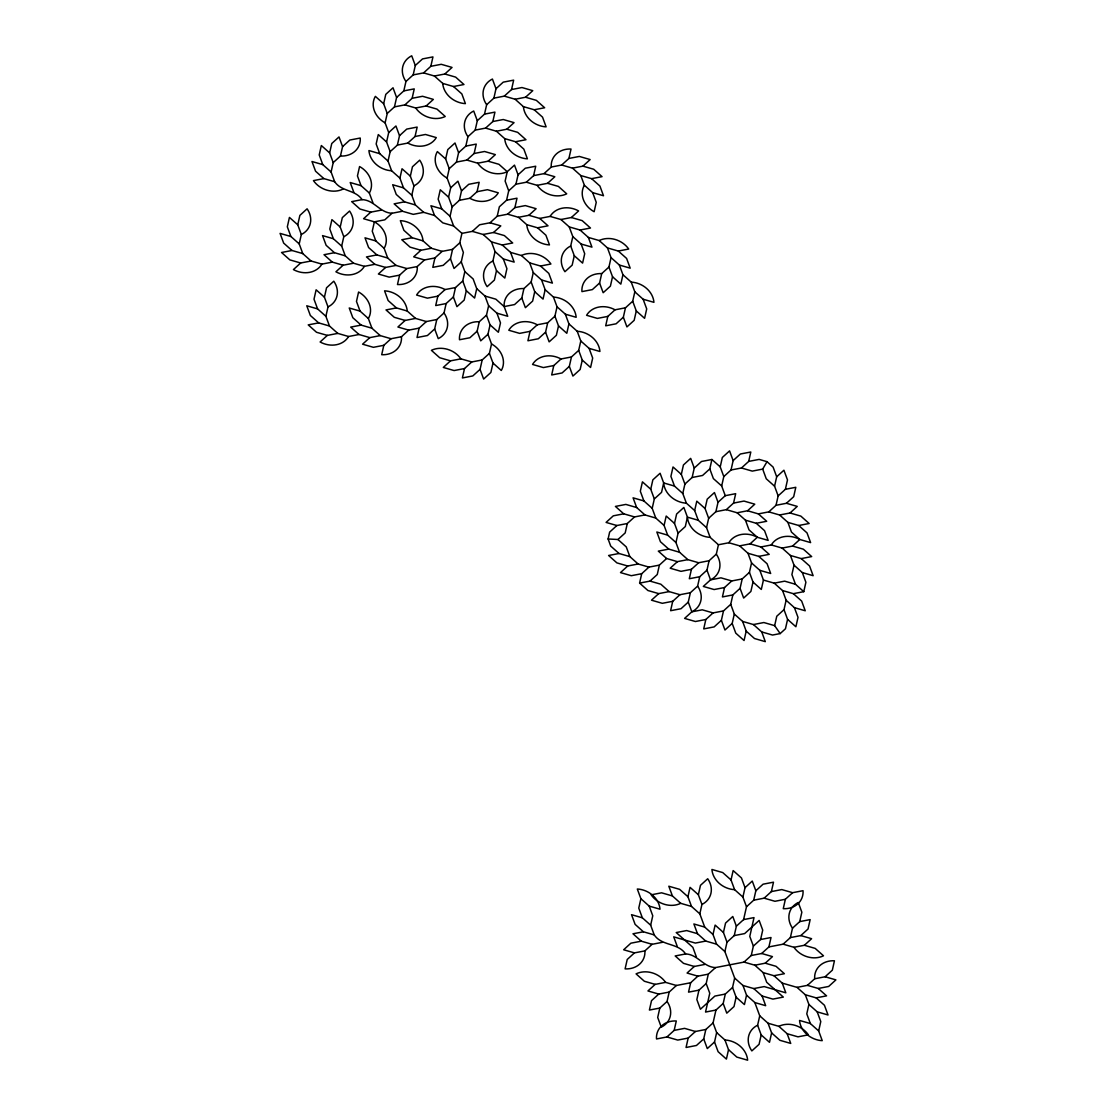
<?xml version="1.0" encoding="UTF-8"?>
<svg xmlns="http://www.w3.org/2000/svg" width="1116" height="1116" viewBox="0 0 1116 1116"><rect width="100%" height="100%" fill="white"/><g stroke="black" fill="none" stroke-linecap="round" stroke-linejoin="round"><path stroke-width="1.5" d="M301.32 234.499L297.749 224.804L299.869 215.402L307.095 208.818A21.832 18.498 24.9 0 1 301.32 234.499L299.214 243.902L302.785 253.597L311.085 261.005L321.896 264.115L332.317 262.107L343.128 265.217L353.549 263.223L364.374 266.333L374.795 264.325L385.606 267.435L396.027 265.427L406.838 268.551L417.258 266.543L424.499 259.958L434.919 257.949L442.145 251.365L452.566 249.356L459.806 242.772L461.926 233.37L453.612 225.976L442.801 222.865L434.501 215.472L423.689 212.347L415.375 204.953L404.564 201.843L396.264 194.449L392.692 184.74L403.504 187.865L411.804 195.258L415.375 204.953M333.21 162.615L329.639 152.92L331.759 143.518L338.999 136.933L342.57 146.628L340.45 156.031L333.21 162.615L331.103 172.017L334.674 181.713C341.538 191.826 355.237 189.511 362.1 199.624C374.348 200.043 379.775 212.835 392.037 213.254L402.457 211.245L413.269 214.356L423.689 212.347M328.006 306.9L324.435 297.191L326.542 287.788L333.782 281.204A21.832 18.498 24.9 0 1 328.006 306.9L325.886 316.302L329.471 325.998L337.771 333.391L348.583 336.502L359.003 334.507L369.815 337.618L380.235 335.609L391.046 338.72L401.467 336.725L408.707 330.127L419.128 328.132L426.368 321.548L436.788 319.539L444.029 312.954L446.135 303.552L453.375 296.968L455.495 287.565L462.735 280.981L464.842 271.579L461.271 261.869L463.377 252.467L459.806 242.772M343.784 236.718L340.213 227.022L342.333 217.62L349.559 211.036A21.832 18.498 24.9 0 1 343.784 236.718L341.677 246.12L345.249 255.815L353.549 263.223M387.238 113.455L383.667 103.76L385.773 94.358L393.013 87.773L396.585 97.469L394.478 106.871L387.238 113.455L385.118 122.858L388.703 132.567L386.582 141.969L390.154 151.664L388.047 161.067L391.618 170.762L399.919 178.155L403.504 187.865M396.585 97.469L403.825 90.884L405.945 81.482A21.832 18.498 24.9 0 1 411.72 55.8L415.291 65.495L413.185 74.898L405.945 81.482M390.154 151.664L397.394 145.08L399.514 135.678L395.929 125.982L388.703 132.567M394.478 106.871L404.899 104.876L412.139 98.292L414.245 88.889L403.825 90.884M399.919 178.155L402.039 168.753L410.339 176.161L413.924 185.856L411.804 195.258M397.394 145.08L407.814 143.071L415.054 136.487L417.161 127.084L406.74 129.093L399.514 135.678M413.185 74.898L423.606 72.903L430.832 66.304L432.952 56.902L422.532 58.911L415.291 65.495M410.339 176.161L412.46 166.758L419.7 160.174A21.832 18.498 24.9 0 1 413.924 185.856M391.046 338.72L383.82 345.304L381.7 354.707A21.832 18.498 24.9 0 0 401.467 336.725M406.838 268.551L399.598 275.136L397.477 284.538A21.832 18.498 24.9 0 0 417.258 266.543M449.232 168.669L445.661 158.974L447.781 149.572L455.007 142.988L458.592 152.683L456.472 162.085L449.232 168.669L447.125 178.072L450.697 187.781L448.576 197.169L452.161 206.879L450.041 216.281L453.612 225.976M419.128 328.132L417.021 337.534L427.442 335.525L434.668 328.941L436.788 319.539M434.919 257.949L432.799 267.352L443.219 265.343L450.459 258.759L452.566 249.356M458.592 152.683L465.832 146.098L467.939 136.696A21.832 18.498 24.9 0 1 473.714 111.014L477.299 120.709L475.179 130.112L467.939 136.696M455.495 287.565L445.075 289.56L437.835 296.159L435.714 305.561L446.135 303.552M452.161 206.879L459.401 200.294L461.508 190.892L457.937 181.183L450.697 187.781M456.472 162.085L466.893 160.076L474.133 153.492L476.253 144.09L465.832 146.098M477.299 120.709L484.525 114.125L486.646 104.723A21.832 18.498 24.9 0 1 492.421 79.041L495.992 88.736L493.886 98.138L486.646 104.723M459.401 200.294L469.822 198.285L477.048 191.701L479.169 182.299L468.748 184.307L461.508 190.892M475.179 130.112L485.6 128.103L492.84 121.518L494.946 112.116L484.525 114.125M462.735 280.981L466.307 290.676L464.186 300.078L456.946 306.663L453.375 296.968M493.886 98.138L504.306 96.129L511.546 89.545L513.653 80.143L503.232 82.152L495.992 88.736M464.842 271.579L473.156 278.972L476.727 288.667L474.607 298.07L466.307 290.676M497.234 216.197L499.354 206.795L506.594 200.21L517.015 198.202L514.894 207.604L507.654 214.188L497.234 216.197L490.008 222.781L479.587 224.776L472.347 231.375L461.926 233.37M482.182 359.952L471.761 361.961L464.521 368.545L462.401 377.947L472.821 375.939L480.061 369.354L482.182 359.952L489.408 353.367L491.528 343.965L487.957 334.27L490.064 324.868L486.492 315.172L488.613 305.77L485.028 296.061L476.727 288.667M487.957 334.27L480.717 340.854L477.146 331.159L479.252 321.757L486.492 315.172M492.923 260.977L496.494 270.672L494.388 280.074L487.148 286.659A21.832 18.498 24.9 0 1 492.923 260.977L495.044 251.574L491.459 241.879L483.158 234.486L472.347 231.375M506.594 200.21L508.701 190.808L505.13 181.099L507.25 171.697L514.49 165.112L518.061 174.821L515.941 184.21L508.701 190.808M515.941 184.21L526.361 182.215L533.601 175.631L535.722 166.228L525.301 168.223L518.061 174.821M489.408 353.367L492.993 363.063L490.873 372.465L483.633 379.049L480.061 369.354M531.16 281.999L534.731 291.695L532.625 301.097L525.385 307.681L521.814 297.986L523.92 288.584L531.16 281.999L533.281 272.597L529.695 262.902L521.395 255.508L510.584 252.383L502.27 244.99L491.459 241.879M547.691 322.775L537.27 324.784L530.03 331.368L527.91 340.771L538.331 338.762L545.571 332.177L547.691 322.775L554.917 316.191L557.037 306.788L553.466 297.093L545.152 289.7L541.581 279.99L533.281 272.597M551.262 167.037L561.683 165.029L568.923 158.444L571.029 149.042A21.832 18.498 24.9 0 0 551.262 167.037L544.022 173.622L533.601 175.631M545.152 289.7L543.046 299.102L534.731 291.695M570.708 246.008L574.28 255.717L572.173 265.12L564.933 271.704A21.832 18.498 24.9 0 1 570.708 246.008L572.815 236.606L569.244 226.911L560.943 219.517L550.132 216.406L539.712 218.415L528.9 215.29L518.48 217.299L507.654 214.188M554.917 316.191L558.502 325.886L556.382 335.288L549.142 341.873L545.571 332.177M571.448 356.967L561.027 358.975L553.787 365.56L551.681 374.962L562.101 372.953L569.327 366.369L571.448 356.967L578.688 350.382L580.794 340.98L577.223 331.285L568.923 323.891L565.338 314.182L557.037 306.788M568.923 323.891L566.802 333.293L558.502 325.886M578.688 350.382L582.259 360.077L580.153 369.48L572.913 376.064L569.327 366.369M608.945 267.031L612.517 276.74L610.41 286.128L603.17 292.727L599.585 283.018L601.705 273.615L608.945 267.031L611.052 257.629L607.481 247.933L599.18 240.54L588.369 237.429L580.055 230.022L569.244 226.911M625.462 307.807L615.042 309.816L607.815 316.4L605.695 325.802L616.116 323.793L623.356 317.209L625.462 307.807L632.702 301.222L634.823 291.82L631.251 282.125L622.937 274.731L619.366 265.036L611.052 257.629M622.937 274.731L620.831 284.134L612.517 276.74M632.702 301.222L636.287 310.932L634.167 320.334L626.927 326.918L623.356 317.209M687.847 559.632L677.426 561.641L666.615 558.516L659.375 565.115L648.954 567.109L638.143 563.999L629.842 556.605L619.031 553.494L610.717 546.087L608.108 538.986L609.643 532.109L616.883 525.524L627.304 523.516L634.544 516.931L644.964 514.922L655.776 518.047L664.09 525.441L667.661 535.136L675.961 542.529L679.546 552.239L687.847 559.632L698.658 562.743L709.079 560.734L716.319 554.15L718.439 544.748L710.125 537.354A21.832 18.498 24.9 0 1 687.428 517.14L683.857 507.445L676.617 514.03L674.51 523.432L678.082 533.127L675.961 542.529M627.304 523.516L625.197 532.918L617.957 539.502L608.108 538.986M655.776 518.047L652.204 508.338L654.325 498.936L650.74 489.24L652.86 479.838L660.1 473.254L663.671 482.949A21.832 18.498 24.9 0 0 686.368 503.163L694.668 510.556L698.239 520.265L706.554 527.659L710.125 537.354M709.079 560.734L706.972 570.136L699.732 576.721L697.612 586.123L690.372 592.708L679.951 594.716L669.14 591.606L658.719 593.614L647.908 590.504L639.607 583.096L641.714 573.694L648.954 567.109M664.09 525.441L666.196 516.038L674.51 523.432M659.375 565.115L657.268 574.517L650.028 581.101L639.607 583.096M684.903 484.065L681.332 474.37L683.438 464.967L690.678 458.369L694.25 468.078L692.143 477.481L684.903 484.065L682.783 493.467L686.368 503.163M679.951 594.716L672.725 601.301L670.604 610.703L681.025 608.708L688.265 602.11L690.372 592.708M694.668 510.556L696.789 501.154L705.089 508.561L708.66 518.256L706.554 527.659M708.66 518.256L715.9 511.672L718.02 502.27L725.26 495.685L721.675 485.976L713.375 478.583L709.804 468.887L711.91 459.485L701.49 461.494L694.25 468.078M698.658 562.743L691.418 569.327L689.311 578.73L699.732 576.721M705.089 508.561L707.209 499.159L714.449 492.561L718.02 502.27M723.796 476.574L720.225 466.879L722.331 457.476L729.571 450.892L733.142 460.587L731.036 469.989L723.796 476.574L721.675 485.976M640.891 898.701L649.191 906.094L660.002 909.205A21.832 18.498 24.9 0 0 637.306 889.006L640.891 898.701L638.77 908.103L642.342 917.798L650.656 925.192L654.227 934.901C661.914 946.284 677.928 942.56 685.615 953.943C697.863 954.361 703.289 967.153 715.537 967.572L744.009 962.09L754.821 965.201L763.135 972.594L773.946 975.719L782.246 983.112L797.019 987.367L805.32 994.761L816.131 997.871L824.445 1005.265L828.016 1014.974L817.205 1011.849L808.905 1004.456L805.32 994.761M723.489 610.912L713.068 612.921L705.828 619.506L703.722 628.908L714.142 626.899L721.382 620.315L723.489 610.912L730.729 604.328L732.849 594.926L740.075 588.341L742.196 578.939L749.436 572.355L751.542 562.952L747.971 553.257L739.671 545.864L728.86 542.753L718.439 544.748M715.9 511.672L726.321 509.663L733.561 503.079L735.681 493.677L725.26 495.685M731.036 469.989L741.456 467.995L748.697 461.41L750.803 452.008L740.382 454.003L733.142 460.587M742.196 578.939L731.775 580.948L724.535 587.532L722.429 596.934L732.849 594.926M650.656 925.192L652.762 915.79L649.191 906.094M734.3 614.037L742.614 621.431L746.185 631.126L744.065 640.528L735.765 633.135L732.194 623.439L734.3 614.037L730.729 604.328M749.436 572.355L753.007 582.05L750.887 591.452L743.661 598.05L740.075 588.341M726.321 509.663L737.132 512.774L747.553 510.765L758.364 513.89L768.785 511.881L776.025 505.297L778.145 495.895L774.574 486.199L776.68 476.797L773.109 467.088L767.027 461.675L759.117 459.401L748.697 461.41M667.061 1001.471L659.821 1008.055L657.701 1017.457L661.286 1027.152A21.832 18.498 24.9 0 0 667.061 1001.471L669.168 992.068L676.408 985.484L690.651 982.75L697.877 976.151L708.297 974.156L715.537 967.572M699.816 913.837L691.515 906.443L687.944 896.748L690.051 887.346L698.365 894.739L701.936 904.434L699.816 913.837L704.712 927.089L713.012 934.483L716.584 944.178L724.898 951.585L734.663 978.076L742.963 985.47L753.774 988.581L762.088 995.988L772.9 999.099L783.32 997.09L766.706 982.303L763.135 972.594M751.542 562.952L759.857 570.346L763.428 580.055L761.307 589.457L753.007 582.05M778.145 495.895L785.385 489.31L787.491 479.908L783.92 470.213L776.68 476.797M698.365 894.739L700.471 885.337L707.711 878.752A21.832 18.498 24.9 0 1 701.936 904.434M666.936 1036.959L674.176 1030.375L676.296 1020.973A21.832 18.498 24.9 0 0 656.515 1038.968L666.936 1036.959L677.747 1040.07L688.167 1038.075L695.408 1031.491L705.828 1029.482L713.068 1022.898L715.956 1010.05L723.196 1003.465L725.302 994.063L732.542 987.479L734.663 978.076M690.651 982.75L688.53 992.138L698.951 990.143L706.191 983.559L708.297 974.156M784.004 609.657L787.575 619.366L785.469 628.768L780.168 633.581L774.657 625.644L776.764 616.241L784.004 609.657L786.124 600.255L782.553 590.559L774.239 583.166L763.428 580.055M794.02 565.17L791.9 574.573L795.471 584.268L803.785 591.675L805.892 582.273L802.32 572.564L794.02 565.17L790.435 555.475L782.135 548.082L771.323 544.957L760.903 546.966L750.092 543.855L739.671 545.864M688.167 1038.075L686.061 1047.478L696.482 1045.469L703.722 1038.884L705.828 1029.482M698.951 990.143L696.844 999.545L700.416 1009.241L714.882 996.072L725.302 994.063M713.012 934.483L715.133 925.08L723.433 932.474L727.004 942.183L724.898 951.585M742.907 897.069L734.607 889.661L731.036 879.966L733.142 870.564L741.456 877.957L745.028 887.666L742.907 897.069L746.492 906.764L743.591 919.598L736.365 926.196L734.244 935.585L727.004 942.183M723.433 932.474L725.553 923.072L732.78 916.487L736.365 926.196M716.639 1032.593L724.954 1039.986L728.525 1049.696L726.404 1059.098L718.104 1051.69L714.533 1041.995L716.639 1032.593L713.068 1022.898M746.492 906.764L753.718 900.18L755.839 890.777L752.268 881.068L745.028 887.666M732.542 987.479L736.114 997.174L734.007 1006.576L726.767 1013.161L723.196 1003.465M744.009 962.09L751.249 955.505L753.37 946.103L749.785 936.408L754.011 917.603L743.591 919.598M742.963 985.47L746.548 995.179L744.428 1004.581L736.114 997.174M753.37 946.103L760.596 939.519L762.716 930.116L759.145 920.421L744.665 933.59L734.244 935.585M753.718 900.18L764.139 898.171L771.379 891.586L773.5 882.184L763.079 884.193L755.839 890.777M751.249 955.505L761.67 953.496L768.91 946.912L771.017 937.51L760.596 939.519M792.611 892.688L785.371 899.273L783.265 908.675A21.832 18.498 24.9 0 0 803.032 890.694L792.611 892.688L781.8 889.578L771.379 891.586M757.611 1025.227L761.196 1034.923L759.075 1044.325L751.835 1050.909A21.832 18.498 24.9 0 1 757.611 1025.227L759.731 1015.825L754.848 1002.573L746.548 995.179M768.91 946.912L783.139 944.178L790.379 937.593L792.5 928.191A21.832 18.498 24.9 0 1 798.275 902.495L801.846 912.204L799.726 921.607L792.5 928.191M759.731 1015.825L768.031 1023.219L771.616 1032.914L769.496 1042.316L761.196 1034.923M808.905 1004.456L806.784 1013.858L810.356 1023.553L818.67 1030.961L822.241 1040.656A21.832 18.498 24.9 0 1 799.544 1020.442L810.356 1023.553M818.67 1030.961L820.776 1021.558L817.205 1011.849M741.456 467.995L752.268 471.105L762.688 469.097L767.027 461.675M342.57 146.628L349.81 140.044L360.231 138.035A21.832 18.498 24.9 0 1 340.45 156.031M423.606 72.903L434.417 76.014L444.838 74.005L452.064 67.42L441.252 64.309L430.832 66.304M404.899 104.876L415.71 107.987L426.131 105.978L433.371 99.394L422.559 96.283L412.139 98.292M311.085 261.005L300.664 262.999L293.424 269.584A21.832 18.498 24.9 0 0 321.896 264.115M381.226 210.143L370.805 212.138L363.565 218.722L374.376 221.833L384.797 219.838L392.037 213.254M504.306 96.129L515.118 99.24L525.538 97.245L532.778 90.661L521.967 87.536L511.546 89.545M343.128 265.217L335.902 271.802A21.832 18.498 24.9 0 0 364.374 266.333M485.6 128.103L496.411 131.228L506.831 129.219L514.071 122.634L503.26 119.524L492.84 121.518M466.893 160.076L477.704 163.201L488.124 161.192L495.365 154.608L484.553 151.497L474.133 153.492M385.606 267.435L378.366 274.02L389.177 277.131L399.598 275.136M337.771 333.391L327.351 335.4L320.111 341.984A21.832 18.498 24.9 0 0 348.583 336.502M442.145 251.365L431.334 248.254L420.913 250.263L413.673 256.847L424.499 259.958M369.815 337.618L362.574 344.202L373.386 347.313L383.82 345.304M461.271 261.869L454.031 268.468L450.459 258.759M483.158 234.486L493.579 232.477L500.819 225.892L490.008 222.781M526.361 182.215L537.173 185.326L547.593 183.317L554.833 176.733L544.022 173.622M426.368 321.548L415.557 318.423L405.136 320.431L397.896 327.016L408.707 330.127M528.9 215.29L536.126 208.706L525.315 205.595L514.894 207.604M561.683 165.029L572.494 168.139L582.915 166.144L590.155 159.56L579.344 156.435L568.923 158.444M560.943 219.517L571.364 217.508L578.604 210.924A21.832 18.498 24.9 0 0 550.132 216.406M477.146 331.159L469.906 337.743L459.485 339.752A21.832 18.498 24.9 0 1 479.252 321.757M471.761 361.961L460.936 358.85L450.515 360.859L443.289 367.443L454.1 370.554L464.521 368.545M521.814 297.986L514.574 304.57L504.153 306.579L495.839 299.186L485.028 296.061M599.585 283.018L592.359 289.602L581.938 291.611A21.832 18.498 24.9 0 1 601.705 273.615M654.325 498.936L661.551 492.351L663.671 482.949L674.482 486.074L682.783 493.467M709.804 468.887L702.564 475.472L692.143 477.481M638.143 563.999L627.722 566.007L620.482 572.592L631.293 575.703L641.714 573.694M678.082 533.127L685.322 526.543L687.428 517.14L698.239 520.265M677.426 561.641L670.186 568.225L680.997 571.336L691.418 569.327M747.553 510.765L754.793 504.181L743.981 501.07L733.561 503.079M658.719 593.614L651.479 600.199L662.304 603.31L672.725 601.301M776.025 505.297L786.445 503.288L793.685 496.704L795.806 487.301L785.385 489.31M750.092 543.855L757.318 537.27L768.143 540.381L764.558 530.686L756.257 523.292L745.446 520.168L737.132 512.774M768.785 511.881L779.61 514.992L790.03 512.983L797.256 506.399L786.445 503.288M782.135 548.082L792.555 546.073L799.795 539.488L810.607 542.599L807.021 532.904L798.721 525.496L787.91 522.386L779.61 514.992M732.194 623.439L724.954 630.024L721.382 620.315M644.881 950.888L634.46 952.883L627.22 959.481L625.1 968.883A21.832 18.498 24.9 0 0 644.881 950.888L652.107 944.303L662.541 942.295M676.408 985.484L665.596 982.373L655.176 984.368L647.936 990.952L658.747 994.077L669.168 992.068M658.747 994.077L651.521 1000.661L649.4 1010.064L659.821 1008.055M704.726 964.447L694.305 966.456L687.065 973.04L697.877 976.151M754.821 965.201L765.241 963.192L772.481 956.607L761.67 953.496M790.379 937.593L800.8 935.585L808.04 929L810.16 919.598L799.726 921.607M783.139 944.178L793.95 947.289L804.371 945.28L811.611 938.695L800.8 935.585M714.533 1041.995L707.293 1048.58L703.722 1038.884M797.019 987.367L807.44 985.358L814.68 978.774A21.832 18.498 24.9 0 1 834.447 960.778L832.341 970.181L825.101 976.765L814.68 978.774M434.417 76.014L442.717 83.407L453.528 86.518L463.949 84.509L455.649 77.116L444.838 74.005M515.118 99.24L523.418 106.648L534.229 109.759L544.65 107.75L536.35 100.356L525.538 97.245M415.054 136.487L425.475 134.478L436.286 137.589A21.832 18.498 24.9 0 1 407.814 143.071M334.674 181.713L323.863 178.602L313.443 180.611A21.832 18.498 24.9 0 0 342.989 189.12M496.411 131.228L504.711 138.621L515.536 141.732L525.957 139.723L517.643 132.33L506.831 129.219M362.1 199.624L351.68 201.633L359.994 209.027L370.805 212.138M404.564 201.843L394.143 203.851L402.457 211.245M477.048 191.701L487.469 189.692L498.28 192.803A21.832 18.498 24.9 0 1 469.822 198.285M572.494 168.139L580.794 175.547L591.62 178.658L602.04 176.649L593.726 169.255L582.915 166.144M302.785 253.597L291.974 250.486L281.553 252.495L289.853 259.889L300.664 262.999M345.249 255.815L334.437 252.704L324.017 254.713L332.317 262.107M431.334 248.254L423.034 240.861L412.223 237.736L401.802 239.745L410.102 247.138L420.913 250.263M396.027 265.427L387.712 258.033L376.901 254.922L366.48 256.931L374.795 264.325M518.48 217.299L526.78 224.693L537.591 227.804L548.012 225.809L539.712 218.415M502.27 244.99L512.69 242.981L504.39 235.588L493.579 232.477M580.055 230.022L590.476 228.027L582.175 220.619L571.364 217.508M529.695 262.902L540.507 266.013L550.927 264.004A21.832 18.498 24.9 0 0 521.395 255.508M607.481 247.933L618.292 251.044L628.713 249.035A21.832 18.498 24.9 0 0 599.18 240.54M437.835 296.159L427.414 298.153L416.603 295.043A21.832 18.498 24.9 0 1 445.075 289.56M329.471 325.998L318.66 322.887L308.239 324.882L316.539 332.289L327.351 335.4M415.557 318.423L407.242 311.029L396.431 307.918L386.01 309.927L394.325 317.321L405.136 320.431M380.235 335.609L371.935 328.216L361.124 325.105L350.703 327.1L359.003 334.507M530.03 331.368L519.61 333.377L508.798 330.252A21.832 18.498 24.9 0 1 537.27 324.784M607.815 316.4L597.395 318.409L586.584 315.298A21.832 18.498 24.9 0 1 615.042 309.816M553.787 365.56L543.366 367.569L532.555 364.444A21.832 18.498 24.9 0 1 561.027 358.975M634.544 516.931L623.732 513.82L613.312 515.829L606.072 522.414L616.883 525.524M756.257 523.292L766.678 521.284L758.364 513.89M619.031 553.494L608.611 555.489L616.911 562.896L627.722 566.007M679.546 552.239L668.735 549.114L658.314 551.123L666.615 558.516M798.721 525.496L809.142 523.502L800.842 516.108L790.03 512.983M747.971 553.257L758.782 556.368L769.203 554.359L760.903 546.966M790.435 555.475L801.246 558.586L811.667 556.577L803.367 549.184L792.555 546.073M724.535 587.532L714.114 589.541L703.303 586.43L710.543 579.846L720.964 577.837L731.775 580.948M774.239 583.166L784.66 581.157L795.471 584.268M782.553 590.559L793.364 593.67L803.785 591.675M705.828 619.506L695.408 621.514L684.596 618.404L691.836 611.819L702.257 609.81L713.068 612.921M742.614 621.431L753.426 624.542L763.846 622.533L774.657 625.644M780.168 633.581L772.537 635.046L761.726 631.935L753.426 624.542M785.371 899.273L774.95 901.282L764.139 898.171M654.227 934.901L643.416 931.79L632.995 933.785L641.295 941.179L652.107 944.303M641.295 941.179L630.875 943.187L623.649 949.772L634.46 952.883M716.584 944.178L705.772 941.067L695.352 943.076L673.729 936.854L677.3 946.549M685.615 953.943L675.194 955.952L683.494 963.345L694.305 966.456M773.946 975.719L784.367 973.71L776.052 966.317L765.241 963.192M753.774 988.581L764.195 986.586L785.817 992.808L782.246 983.112M807.44 985.358L818.251 988.469L828.672 986.46L835.912 979.876L825.101 976.765M715.956 1010.05L705.535 1012.059L709.762 993.254L706.191 983.559M816.131 997.871L826.565 995.863L818.251 988.469M674.176 1030.375L684.596 1028.366L695.408 1031.491M426.131 105.978L436.942 109.089L445.242 116.483A21.832 18.498 24.9 0 1 415.71 107.987M488.124 161.192L498.936 164.303L507.25 171.697A21.832 18.498 24.9 0 1 477.704 163.201M580.794 175.547L584.379 185.242L592.68 192.636L603.491 195.746L599.92 186.051L591.62 178.658M547.593 183.317L558.405 186.428L566.719 193.835A21.832 18.498 24.9 0 1 537.173 185.326M388.047 161.067L379.733 153.673L368.922 150.548A21.832 18.498 24.9 0 0 391.618 170.762M331.103 172.017L322.789 164.624L311.978 161.513L315.563 171.208L323.863 178.602M572.815 236.606L581.129 244.013L591.94 247.124L588.369 237.429M372.911 202.735L369.34 193.04L361.026 185.647L350.215 182.536L353.8 192.231M450.041 216.281L441.741 208.873L430.929 205.762L434.501 215.472M619.366 265.036L630.177 268.147L626.606 258.438L618.292 251.044M495.044 251.574L503.344 258.968L514.155 262.093L510.584 252.383M634.823 291.82L643.123 299.228L653.934 302.338A21.832 18.498 24.9 0 0 631.251 282.125M541.581 279.99L552.392 283.101L548.821 273.406L540.507 266.013M387.712 258.033L384.141 248.338L375.841 240.944L365.016 237.834L368.601 247.529L376.901 254.922M341.677 246.12L333.363 238.726L322.552 235.615L326.137 245.311L334.437 252.704M565.338 314.182L576.163 317.293A21.832 18.498 24.9 0 0 553.466 297.093M299.214 243.902L290.899 236.508L280.088 233.397L283.659 243.093L291.974 250.486M488.613 305.77L496.913 313.164L507.724 316.274L504.153 306.579A21.832 18.498 24.9 0 1 523.92 288.584M580.794 340.98L589.109 348.373L599.92 351.484A21.832 18.498 24.9 0 0 577.223 331.285M371.935 328.216L368.364 318.52L360.05 311.113L349.238 308.002L352.809 317.697L361.124 325.105M325.886 316.302L317.586 308.895L306.774 305.784L310.346 315.479L318.66 322.887M450.515 360.859L439.704 357.734L431.404 350.34A21.832 18.498 24.9 0 1 460.936 358.85M652.204 508.338L643.904 500.945L633.079 497.834L636.664 507.529L644.964 514.922M636.664 507.529L625.853 504.418L615.432 506.427L623.732 513.82M802.32 572.564L813.132 575.689L809.56 565.979L801.246 558.586M667.661 535.136L656.85 532.025L660.421 541.72L668.735 549.114M759.857 570.346L770.668 573.471L767.097 563.761L758.782 556.368M786.124 600.255L794.425 607.662L805.236 610.773L801.665 601.078L793.364 593.67M650.028 581.101L660.839 584.212L669.14 591.606M680.704 903.332L672.404 895.925L661.579 892.814L651.158 894.823A21.832 18.498 24.9 0 0 680.704 903.332L691.515 906.443M804.371 945.28L815.182 948.391L823.496 955.798A21.832 18.498 24.9 0 1 793.95 947.289M704.712 927.089L693.887 923.978L697.472 933.673L705.772 941.067M642.342 917.798L631.53 914.688L635.116 924.383L643.416 931.79M697.472 933.673L686.661 930.563L676.24 932.558L692.855 947.358L696.426 957.054M754.848 1002.573L765.66 1005.683L762.088 995.988M655.176 984.368L644.364 981.257L636.064 973.863A21.832 18.498 24.9 0 1 665.596 982.373M768.031 1023.219L778.856 1026.329A21.832 18.498 24.9 0 1 808.389 1034.839L797.968 1036.834L787.157 1033.723L778.856 1026.329M534.229 109.759L542.543 117.152L546.115 126.847A21.832 18.498 24.9 0 1 523.418 106.648M453.528 86.518L461.843 93.911L465.414 103.621A21.832 18.498 24.9 0 1 442.717 83.407M515.536 141.732L523.836 149.126L527.408 158.821A21.832 18.498 24.9 0 1 504.711 138.621M574.28 255.717L582.594 263.111L584.7 253.709L581.129 244.013M636.287 310.932L644.588 318.325L646.708 308.923L643.123 299.228M537.591 227.804L545.905 235.211L549.477 244.906A21.832 18.498 24.9 0 1 526.78 224.693M383.667 103.76L375.353 96.367A21.832 18.498 24.9 0 0 385.118 122.858M445.661 158.974L437.36 151.581A21.832 18.498 24.9 0 0 447.125 178.072M774.574 486.199L766.26 478.792L762.688 469.097M386.582 141.969L378.282 134.562L376.162 143.964L379.733 153.673M448.576 197.169L440.276 189.776L438.156 199.178L441.741 208.873M711.91 459.485L720.225 466.879M496.494 270.672L504.809 278.079L506.915 268.677L503.344 258.968M582.259 360.077L590.573 367.485L592.68 358.083L589.109 348.373M329.639 152.92L321.338 145.526L319.218 154.929L322.789 164.624M681.332 474.37L673.018 466.962L670.911 476.365L674.482 486.074M412.223 237.736L403.908 230.342L400.337 220.647A21.832 18.498 24.9 0 1 423.034 240.861M490.064 324.868L498.378 332.261L500.484 322.859L496.913 313.164M650.74 489.24L642.439 481.847L640.319 491.249L643.904 500.945M787.575 619.366L795.889 626.76L798.01 617.357L794.425 607.662M340.213 227.022L331.912 219.629L329.792 229.031L333.363 238.726M492.993 363.063L501.293 370.47A21.832 18.498 24.9 0 0 491.528 343.965M396.431 307.918L388.131 300.525L384.56 290.83A21.832 18.498 24.9 0 1 407.242 311.029M297.749 224.804L289.435 217.411L287.328 226.813L290.899 236.508M746.185 631.126L754.486 638.519L765.297 641.644L761.726 631.935M617.957 539.502L626.257 546.91L629.842 556.605M324.435 297.191L316.121 289.797L314.014 299.2L317.586 308.895M731.036 879.966L722.722 872.572L711.91 869.462A21.832 18.498 24.9 0 0 734.607 889.661M687.944 896.748L679.63 889.34L668.819 886.23L672.404 895.925M771.616 1032.914L779.917 1040.307L790.728 1043.418L787.157 1033.723M728.525 1049.696L736.825 1057.089L747.636 1060.2A21.832 18.498 24.9 0 0 724.954 1039.986M787.91 522.386L791.481 532.095L799.795 539.488A21.832 18.498 24.9 0 0 771.323 544.957M745.446 520.168L749.017 529.877L757.318 537.27A21.832 18.498 24.9 0 0 728.86 542.753M592.68 192.636L596.251 202.331L594.144 211.733A21.832 18.498 24.9 0 1 584.379 185.242M706.972 570.136L710.543 579.846A21.832 18.498 24.9 0 0 716.319 554.15M688.265 602.11L691.836 611.819A21.832 18.498 24.9 0 0 697.612 586.123M434.668 328.941L438.253 338.636A21.832 18.498 24.9 0 0 444.029 312.954M361.026 185.647L357.455 175.937L359.575 166.549A21.832 18.498 24.9 0 1 369.34 193.04M375.841 240.944L372.256 231.235L374.376 221.833A21.832 18.498 24.9 0 1 384.141 248.338M360.05 311.113L356.478 301.418L358.585 292.015A21.832 18.498 24.9 0 1 368.364 318.52"/></g></svg>
